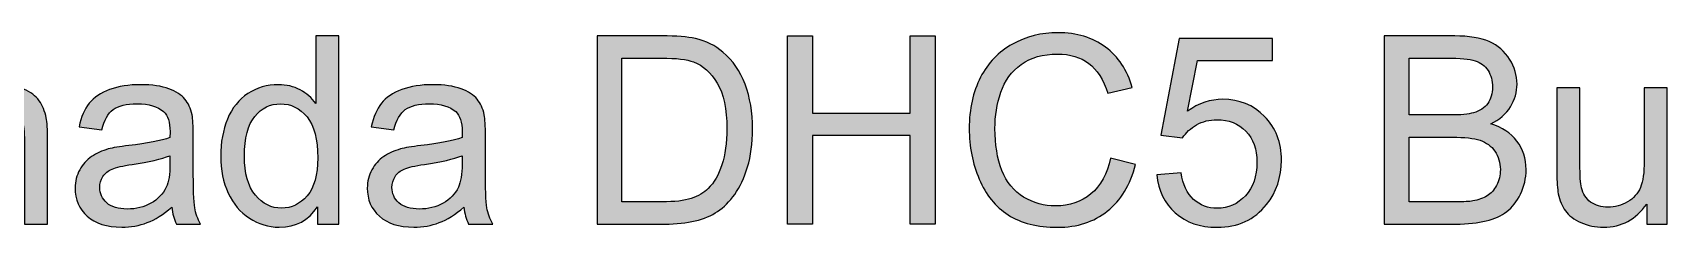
# Model space of a CAD drawing. Extents: x 65 to 355, y 40 to 244.
# Drawn here: x 112.59 to 152.11, y 239.18 to 243.88 of the extents above; entities that cross this region are included whole.
import ezdxf

# ---------------------------------------------------------------- set-up
doc = ezdxf.new("R2010")
doc.units = 0
doc.header["$MEASUREMENT"] = 0
doc.layers.add('TITLE', color=7, linetype='CONTINUOUS')

# ---------------------------------------------------------------- blocks, each defined once
blk = doc.blocks.new('BLOCK_29')
at = {"layer": 'TITLE'}
h = blk.add_hatch(color=7, dxfattribs=at)
h.dxf.hatch_style = 2
edge = h.paths.add_edge_path()
edge.add_spline(control_points=[(138.651, 240.852), (138.651, 240.852), (139.253, 240.701), (139.253, 240.701), (139.127, 240.207), (138.9, 239.83), (138.572, 239.57), (138.245, 239.311), (137.844, 239.181), (137.371, 239.181), (136.881, 239.181), (136.482, 239.281), (136.175, 239.48), (135.869, 239.68), (135.635, 239.969), (135.475, 240.347), (135.315, 240.725), (135.234, 241.132), (135.234, 241.566), (135.234, 242.039), (135.325, 242.452), (135.506, 242.804), (135.687, 243.157), (135.944, 243.424), (136.278, 243.607), (136.612, 243.79), (136.979, 243.882), (137.38, 243.882), (137.835, 243.882), (138.217, 243.766), (138.527, 243.534), (138.837, 243.303), (139.053, 242.977), (139.175, 242.558), (139.175, 242.558), (138.583, 242.418), (138.583, 242.418), (138.478, 242.749), (138.325, 242.99), (138.124, 243.141), (137.924, 243.292), (137.672, 243.367), (137.368, 243.367), (137.018, 243.367), (136.726, 243.283), (136.492, 243.116), (136.257, 242.948), (136.092, 242.724), (135.997, 242.442), (135.902, 242.159), (135.855, 241.868), (135.855, 241.569), (135.855, 241.182), (135.911, 240.845), (136.024, 240.556), (136.136, 240.268), (136.311, 240.053), (136.549, 239.91), (136.787, 239.767), (137.044, 239.696), (137.321, 239.696), (137.658, 239.696), (137.943, 239.793), (138.177, 239.987), (138.411, 240.182), (138.569, 240.47), (138.651, 240.852)], knot_values=[0, 0, 0, 0, 1, 1, 1, 2, 2, 2, 3, 3, 3, 4, 4, 4, 5, 5, 5, 6, 6, 6, 7, 7, 7, 8, 8, 8, 9, 9, 9, 10, 10, 10, 11, 11, 11, 12, 12, 12, 13, 13, 13, 14, 14, 14, 15, 15, 15, 16, 16, 16, 17, 17, 17, 18, 18, 18, 19, 19, 19, 20, 20, 20, 21, 21, 21, 22, 22, 22, 22], degree=3, periodic=1)
h = blk.add_hatch(color=7, dxfattribs=at)
h.dxf.hatch_style = 2
edge = h.paths.add_edge_path()
edge.add_spline(control_points=[(119.474, 239.259), (119.474, 239.259), (119.474, 239.674), (119.474, 239.674), (119.265, 239.348), (118.958, 239.184), (118.553, 239.184), (118.291, 239.184), (118.049, 239.257), (117.829, 239.401), (117.609, 239.546), (117.439, 239.748), (117.318, 240.008), (117.197, 240.267), (117.136, 240.565), (117.136, 240.902), (117.136, 241.231), (117.191, 241.529), (117.301, 241.797), (117.41, 242.064), (117.575, 242.269), (117.794, 242.412), (118.013, 242.555), (118.258, 242.626), (118.529, 242.626), (118.727, 242.626), (118.904, 242.584), (119.059, 242.5), (119.214, 242.417), (119.34, 242.308), (119.437, 242.173), (119.437, 242.173), (119.437, 243.804), (119.437, 243.804), (119.437, 243.804), (119.992, 243.804), (119.992, 243.804), (119.992, 243.804), (119.992, 239.259), (119.992, 239.259), (119.992, 239.259), (119.474, 239.259), (119.474, 239.259)], knot_values=[0, 0, 0, 0, 1, 1, 1, 2, 2, 2, 3, 3, 3, 4, 4, 4, 5, 5, 5, 6, 6, 6, 7, 7, 7, 8, 8, 8, 9, 9, 9, 10, 10, 10, 11, 11, 11, 12, 12, 12, 13, 13, 13, 14, 14, 14, 14], degree=3, periodic=1)
edge = h.paths.add_edge_path()
edge.add_spline(control_points=[(117.71, 240.902), (117.71, 240.48), (117.799, 240.165), (117.977, 239.956), (118.154, 239.748), (118.364, 239.643), (118.606, 239.643), (118.85, 239.643), (119.057, 239.743), (119.228, 239.942), (119.398, 240.142), (119.483, 240.446), (119.483, 240.856), (119.483, 241.306), (119.397, 241.637), (119.223, 241.848), (119.049, 242.059), (118.835, 242.164), (118.581, 242.164), (118.333, 242.164), (118.126, 242.063), (117.96, 241.86), (117.793, 241.658), (117.71, 241.338), (117.71, 240.902)], knot_values=[0, 0, 0, 0, 1, 1, 1, 2, 2, 2, 3, 3, 3, 4, 4, 4, 5, 5, 5, 6, 6, 6, 7, 7, 7, 8, 8, 8, 8], degree=3, periodic=1)
h = blk.add_hatch(color=7, dxfattribs=at)
h.dxf.hatch_style = 2
edge = h.paths.add_edge_path()
edge.add_spline(control_points=[(126.237, 239.259), (126.237, 239.259), (126.237, 243.804), (126.237, 243.804), (126.237, 243.804), (127.802, 243.804), (127.802, 243.804), (128.156, 243.804), (128.426, 243.783), (128.612, 243.739), (128.872, 243.679), (129.094, 243.571), (129.278, 243.414), (129.518, 243.211), (129.697, 242.952), (129.816, 242.637), (129.935, 242.322), (129.994, 241.961), (129.994, 241.556), (129.994, 241.211), (129.954, 240.905), (129.874, 240.639), (129.793, 240.372), (129.69, 240.151), (129.563, 239.977), (129.437, 239.802), (129.299, 239.664), (129.15, 239.564), (129, 239.464), (128.819, 239.388), (128.607, 239.336), (128.395, 239.285), (128.152, 239.259), (127.877, 239.259), (127.877, 239.259), (126.237, 239.259), (126.237, 239.259)], knot_values=[0, 0, 0, 0, 1, 1, 1, 2, 2, 2, 3, 3, 3, 4, 4, 4, 5, 5, 5, 6, 6, 6, 7, 7, 7, 8, 8, 8, 9, 9, 9, 10, 10, 10, 11, 11, 11, 12, 12, 12, 12], degree=3, periodic=1)
edge = h.paths.add_edge_path()
edge.add_spline(control_points=[(126.838, 239.795), (126.838, 239.795), (127.809, 239.795), (127.809, 239.795), (128.108, 239.795), (128.343, 239.823), (128.514, 239.879), (128.684, 239.935), (128.82, 240.013), (128.922, 240.115), (129.064, 240.257), (129.175, 240.449), (129.255, 240.69), (129.335, 240.931), (129.374, 241.222), (129.374, 241.566), (129.374, 242.041), (129.296, 242.406), (129.14, 242.662), (128.984, 242.917), (128.795, 243.088), (128.571, 243.175), (128.41, 243.237), (128.151, 243.268), (127.793, 243.268), (127.793, 243.268), (126.838, 243.268), (126.838, 243.268), (126.838, 243.268), (126.838, 239.795), (126.838, 239.795)], knot_values=[0, 0, 0, 0, 1, 1, 1, 2, 2, 2, 3, 3, 3, 4, 4, 4, 5, 5, 5, 6, 6, 6, 7, 7, 7, 8, 8, 8, 9, 9, 9, 10, 10, 10, 10], degree=3, periodic=1)
h = blk.add_hatch(color=7, dxfattribs=at)
h.dxf.hatch_style = 2
h.paths.add_polyline_path([(130.841, 239.259), (130.841, 243.804), (131.442, 243.804), (131.442, 241.938), (133.805, 241.938), (133.805, 243.804), (134.407, 243.804), (134.407, 239.259), (133.805, 239.259), (133.805, 241.401), (131.442, 241.401), (131.442, 239.259)])
h = blk.add_hatch(color=7, dxfattribs=at)
h.dxf.hatch_style = 2
edge = h.paths.add_edge_path()
edge.add_spline(control_points=[(139.768, 240.449), (139.768, 240.449), (140.354, 240.499), (140.354, 240.499), (140.397, 240.214), (140.498, 239.999), (140.656, 239.856), (140.814, 239.712), (141.005, 239.64), (141.228, 239.64), (141.497, 239.64), (141.724, 239.741), (141.91, 239.944), (142.096, 240.147), (142.189, 240.415), (142.189, 240.75), (142.189, 241.068), (142.1, 241.32), (141.921, 241.504), (141.742, 241.688), (141.508, 241.78), (141.219, 241.78), (141.039, 241.78), (140.877, 241.739), (140.732, 241.657), (140.587, 241.575), (140.473, 241.469), (140.391, 241.339), (140.391, 241.339), (139.867, 241.407), (139.867, 241.407), (139.867, 241.407), (140.307, 243.742), (140.307, 243.742), (140.307, 243.742), (142.567, 243.742), (142.567, 243.742), (142.567, 243.742), (142.567, 243.209), (142.567, 243.209), (142.567, 243.209), (140.754, 243.209), (140.754, 243.209), (140.754, 243.209), (140.509, 241.987), (140.509, 241.987), (140.781, 242.177), (141.068, 242.273), (141.367, 242.273), (141.764, 242.273), (142.099, 242.135), (142.372, 241.86), (142.645, 241.585), (142.781, 241.232), (142.781, 240.8), (142.781, 240.388), (142.661, 240.033), (142.422, 239.733), (142.13, 239.365), (141.732, 239.181), (141.228, 239.181), (140.814, 239.181), (140.477, 239.297), (140.216, 239.529), (139.954, 239.76), (139.805, 240.067), (139.768, 240.449)], knot_values=[0, 0, 0, 0, 1, 1, 1, 2, 2, 2, 3, 3, 3, 4, 4, 4, 5, 5, 5, 6, 6, 6, 7, 7, 7, 8, 8, 8, 9, 9, 9, 10, 10, 10, 11, 11, 11, 12, 12, 12, 13, 13, 13, 14, 14, 14, 15, 15, 15, 16, 16, 16, 17, 17, 17, 18, 18, 18, 19, 19, 19, 20, 20, 20, 21, 21, 21, 22, 22, 22, 22], degree=3, periodic=1)
h = blk.add_hatch(color=7, dxfattribs=at)
h.dxf.hatch_style = 2
edge = h.paths.add_edge_path()
edge.add_spline(control_points=[(145.265, 239.259), (145.265, 239.259), (145.265, 243.804), (145.265, 243.804), (145.265, 243.804), (146.97, 243.804), (146.97, 243.804), (147.317, 243.804), (147.596, 243.758), (147.806, 243.666), (148.016, 243.574), (148.18, 243.433), (148.299, 243.241), (148.418, 243.05), (148.477, 242.85), (148.477, 242.642), (148.477, 242.447), (148.424, 242.264), (148.319, 242.093), (148.214, 241.921), (148.054, 241.783), (147.841, 241.677), (148.116, 241.597), (148.328, 241.459), (148.476, 241.265), (148.623, 241.071), (148.697, 240.841), (148.697, 240.577), (148.697, 240.364), (148.652, 240.166), (148.562, 239.983), (148.472, 239.8), (148.361, 239.659), (148.229, 239.56), (148.097, 239.46), (147.931, 239.385), (147.731, 239.335), (147.532, 239.284), (147.287, 239.259), (146.998, 239.259), (146.998, 239.259), (145.265, 239.259), (145.265, 239.259)], knot_values=[0, 0, 0, 0, 1, 1, 1, 2, 2, 2, 3, 3, 3, 4, 4, 4, 5, 5, 5, 6, 6, 6, 7, 7, 7, 8, 8, 8, 9, 9, 9, 10, 10, 10, 11, 11, 11, 12, 12, 12, 13, 13, 13, 14, 14, 14, 14], degree=3, periodic=1)
edge = h.paths.add_edge_path()
edge.add_spline(control_points=[(145.866, 241.894), (145.866, 241.894), (146.849, 241.894), (146.849, 241.894), (147.116, 241.894), (147.307, 241.912), (147.423, 241.947), (147.576, 241.992), (147.691, 242.068), (147.769, 242.173), (147.846, 242.279), (147.885, 242.411), (147.885, 242.57), (147.885, 242.721), (147.849, 242.854), (147.776, 242.969), (147.704, 243.083), (147.601, 243.162), (147.466, 243.204), (147.332, 243.247), (147.101, 243.268), (146.775, 243.268), (146.775, 243.268), (145.866, 243.268), (145.866, 243.268), (145.866, 243.268), (145.866, 241.894), (145.866, 241.894)], knot_values=[0, 0, 0, 0, 1, 1, 1, 2, 2, 2, 3, 3, 3, 4, 4, 4, 5, 5, 5, 6, 6, 6, 7, 7, 7, 8, 8, 8, 9, 9, 9, 9], degree=3, periodic=1)
edge = h.paths.add_edge_path()
edge.add_spline(control_points=[(145.866, 239.795), (145.866, 239.795), (146.998, 239.795), (146.998, 239.795), (147.192, 239.795), (147.329, 239.802), (147.407, 239.817), (147.546, 239.842), (147.662, 239.883), (147.755, 239.941), (147.848, 239.999), (147.924, 240.083), (147.984, 240.194), (148.044, 240.304), (148.074, 240.432), (148.074, 240.577), (148.074, 240.746), (148.031, 240.893), (147.944, 241.018), (147.857, 241.143), (147.737, 241.231), (147.583, 241.282), (147.429, 241.333), (147.207, 241.358), (146.917, 241.358), (146.917, 241.358), (145.866, 241.358), (145.866, 241.358), (145.866, 241.358), (145.866, 239.795), (145.866, 239.795)], knot_values=[0, 0, 0, 0, 1, 1, 1, 2, 2, 2, 3, 3, 3, 4, 4, 4, 5, 5, 5, 6, 6, 6, 7, 7, 7, 8, 8, 8, 9, 9, 9, 10, 10, 10, 10], degree=3, periodic=1)
h = blk.add_hatch(color=7, dxfattribs=at)
h.dxf.hatch_style = 2
edge = h.paths.add_edge_path()
edge.add_spline(control_points=[(110.275, 239.259), (110.275, 239.259), (110.275, 242.552), (110.275, 242.552), (110.275, 242.552), (110.777, 242.552), (110.777, 242.552), (110.777, 242.552), (110.777, 242.083), (110.777, 242.083), (111.019, 242.445), (111.368, 242.626), (111.825, 242.626), (112.023, 242.626), (112.206, 242.59), (112.372, 242.519), (112.539, 242.448), (112.663, 242.354), (112.746, 242.238), (112.829, 242.123), (112.886, 241.985), (112.92, 241.826), (112.94, 241.723), (112.951, 241.542), (112.951, 241.283), (112.951, 241.283), (112.951, 239.259), (112.951, 239.259), (112.951, 239.259), (112.392, 239.259), (112.392, 239.259), (112.392, 239.259), (112.392, 241.262), (112.392, 241.262), (112.392, 241.489), (112.371, 241.659), (112.327, 241.772), (112.284, 241.884), (112.207, 241.974), (112.096, 242.042), (111.986, 242.109), (111.856, 242.142), (111.707, 242.142), (111.47, 242.142), (111.264, 242.067), (111.092, 241.916), (110.919, 241.765), (110.833, 241.479), (110.833, 241.057), (110.833, 241.057), (110.833, 239.259), (110.833, 239.259), (110.833, 239.259), (110.275, 239.259), (110.275, 239.259)], knot_values=[0, 0, 0, 0, 1, 1, 1, 2, 2, 2, 3, 3, 3, 4, 4, 4, 5, 5, 5, 6, 6, 6, 7, 7, 7, 8, 8, 8, 9, 9, 9, 10, 10, 10, 11, 11, 11, 12, 12, 12, 13, 13, 13, 14, 14, 14, 15, 15, 15, 16, 16, 16, 17, 17, 17, 18, 18, 18, 18], degree=3, periodic=1)
h = blk.add_hatch(color=7, dxfattribs=at)
h.dxf.hatch_style = 2
edge = h.paths.add_edge_path()
edge.add_spline(control_points=[(115.955, 239.665), (115.748, 239.489), (115.549, 239.365), (115.358, 239.293), (115.167, 239.221), (114.962, 239.184), (114.743, 239.184), (114.381, 239.184), (114.103, 239.273), (113.909, 239.449), (113.714, 239.626), (113.617, 239.852), (113.617, 240.127), (113.617, 240.288), (113.654, 240.435), (113.727, 240.569), (113.801, 240.702), (113.897, 240.809), (114.016, 240.89), (114.134, 240.97), (114.268, 241.031), (114.417, 241.073), (114.527, 241.102), (114.692, 241.129), (114.913, 241.156), (115.364, 241.21), (115.696, 241.274), (115.909, 241.349), (115.911, 241.425), (115.912, 241.474), (115.912, 241.494), (115.912, 241.722), (115.859, 241.882), (115.753, 241.975), (115.611, 242.101), (115.399, 242.164), (115.118, 242.164), (114.855, 242.164), (114.662, 242.118), (114.537, 242.026), (114.411, 241.934), (114.319, 241.771), (114.259, 241.538), (114.259, 241.538), (113.713, 241.612), (113.713, 241.612), (113.763, 241.846), (113.845, 242.034), (113.958, 242.178), (114.072, 242.322), (114.236, 242.432), (114.451, 242.51), (114.666, 242.587), (114.915, 242.626), (115.198, 242.626), (115.48, 242.626), (115.708, 242.593), (115.884, 242.527), (116.059, 242.461), (116.189, 242.377), (116.271, 242.277), (116.354, 242.177), (116.412, 242.05), (116.445, 241.897), (116.464, 241.802), (116.473, 241.631), (116.473, 241.383), (116.473, 241.383), (116.473, 240.639), (116.473, 240.639), (116.473, 240.12), (116.485, 239.792), (116.508, 239.654), (116.532, 239.517), (116.579, 239.385), (116.65, 239.259), (116.65, 239.259), (116.067, 239.259), (116.067, 239.259), (116.009, 239.375), (115.972, 239.51), (115.955, 239.665)], knot_values=[0, 0, 0, 0, 1, 1, 1, 2, 2, 2, 3, 3, 3, 4, 4, 4, 5, 5, 5, 6, 6, 6, 7, 7, 7, 8, 8, 8, 9, 9, 9, 10, 10, 10, 11, 11, 11, 12, 12, 12, 13, 13, 13, 14, 14, 14, 15, 15, 15, 16, 16, 16, 17, 17, 17, 18, 18, 18, 19, 19, 19, 20, 20, 20, 21, 21, 21, 22, 22, 22, 23, 23, 23, 24, 24, 24, 25, 25, 25, 26, 26, 26, 27, 27, 27, 27], degree=3, periodic=1)
edge = h.paths.add_edge_path()
edge.add_spline(control_points=[(115.909, 240.911), (115.706, 240.829), (115.402, 240.758), (114.997, 240.701), (114.767, 240.667), (114.605, 240.63), (114.51, 240.589), (114.415, 240.548), (114.342, 240.487), (114.29, 240.408), (114.238, 240.328), (114.212, 240.24), (114.212, 240.142), (114.212, 239.994), (114.269, 239.87), (114.381, 239.77), (114.494, 239.671), (114.659, 239.622), (114.876, 239.622), (115.091, 239.622), (115.282, 239.669), (115.45, 239.763), (115.617, 239.857), (115.74, 239.985), (115.819, 240.149), (115.879, 240.275), (115.909, 240.461), (115.909, 240.707), (115.909, 240.707), (115.909, 240.911), (115.909, 240.911)], knot_values=[0, 0, 0, 0, 1, 1, 1, 2, 2, 2, 3, 3, 3, 4, 4, 4, 5, 5, 5, 6, 6, 6, 7, 7, 7, 8, 8, 8, 9, 9, 9, 10, 10, 10, 10], degree=3, periodic=1)
h = blk.add_hatch(color=7, dxfattribs=at)
h.dxf.hatch_style = 2
edge = h.paths.add_edge_path()
edge.add_spline(control_points=[(123.018, 239.665), (122.811, 239.489), (122.612, 239.365), (122.421, 239.293), (122.23, 239.221), (122.025, 239.184), (121.806, 239.184), (121.444, 239.184), (121.166, 239.273), (120.972, 239.449), (120.777, 239.626), (120.68, 239.852), (120.68, 240.127), (120.68, 240.288), (120.717, 240.435), (120.79, 240.569), (120.864, 240.702), (120.96, 240.809), (121.079, 240.89), (121.198, 240.97), (121.331, 241.031), (121.48, 241.073), (121.59, 241.102), (121.755, 241.129), (121.976, 241.156), (122.427, 241.21), (122.759, 241.274), (122.972, 241.349), (122.974, 241.425), (122.975, 241.474), (122.975, 241.494), (122.975, 241.722), (122.922, 241.882), (122.817, 241.975), (122.674, 242.101), (122.462, 242.164), (122.181, 242.164), (121.918, 242.164), (121.725, 242.118), (121.6, 242.026), (121.475, 241.934), (121.382, 241.771), (121.322, 241.538), (121.322, 241.538), (120.776, 241.612), (120.776, 241.612), (120.826, 241.846), (120.908, 242.034), (121.021, 242.178), (121.135, 242.322), (121.299, 242.432), (121.514, 242.51), (121.729, 242.587), (121.978, 242.626), (122.262, 242.626), (122.543, 242.626), (122.771, 242.593), (122.947, 242.527), (123.123, 242.461), (123.252, 242.377), (123.334, 242.277), (123.417, 242.177), (123.475, 242.05), (123.508, 241.897), (123.527, 241.802), (123.536, 241.631), (123.536, 241.383), (123.536, 241.383), (123.536, 240.639), (123.536, 240.639), (123.536, 240.12), (123.548, 239.792), (123.572, 239.654), (123.595, 239.517), (123.642, 239.385), (123.713, 239.259), (123.713, 239.259), (123.13, 239.259), (123.13, 239.259), (123.072, 239.375), (123.035, 239.51), (123.018, 239.665)], knot_values=[0, 0, 0, 0, 1, 1, 1, 2, 2, 2, 3, 3, 3, 4, 4, 4, 5, 5, 5, 6, 6, 6, 7, 7, 7, 8, 8, 8, 9, 9, 9, 10, 10, 10, 11, 11, 11, 12, 12, 12, 13, 13, 13, 14, 14, 14, 15, 15, 15, 16, 16, 16, 17, 17, 17, 18, 18, 18, 19, 19, 19, 20, 20, 20, 21, 21, 21, 22, 22, 22, 23, 23, 23, 24, 24, 24, 25, 25, 25, 26, 26, 26, 27, 27, 27, 27], degree=3, periodic=1)
edge = h.paths.add_edge_path()
edge.add_spline(control_points=[(122.972, 240.911), (122.769, 240.829), (122.465, 240.758), (122.06, 240.701), (121.831, 240.667), (121.668, 240.63), (121.573, 240.589), (121.478, 240.548), (121.405, 240.487), (121.353, 240.408), (121.301, 240.328), (121.276, 240.24), (121.276, 240.142), (121.276, 239.994), (121.332, 239.87), (121.445, 239.77), (121.557, 239.671), (121.722, 239.622), (121.939, 239.622), (122.154, 239.622), (122.345, 239.669), (122.513, 239.763), (122.68, 239.857), (122.803, 239.985), (122.882, 240.149), (122.942, 240.275), (122.972, 240.461), (122.972, 240.707), (122.972, 240.707), (122.972, 240.911), (122.972, 240.911)], knot_values=[0, 0, 0, 0, 1, 1, 1, 2, 2, 2, 3, 3, 3, 4, 4, 4, 5, 5, 5, 6, 6, 6, 7, 7, 7, 8, 8, 8, 9, 9, 9, 10, 10, 10, 10], degree=3, periodic=1)
h = blk.add_hatch(color=7, dxfattribs=at)
h.dxf.hatch_style = 2
edge = h.paths.add_edge_path()
edge.add_spline(control_points=[(151.612, 239.259), (151.612, 239.259), (151.612, 239.742), (151.612, 239.742), (151.355, 239.37), (151.007, 239.184), (150.567, 239.184), (150.373, 239.184), (150.191, 239.222), (150.023, 239.296), (149.854, 239.37), (149.729, 239.464), (149.648, 239.577), (149.566, 239.689), (149.509, 239.827), (149.475, 239.991), (149.453, 240.1), (149.441, 240.274), (149.441, 240.511), (149.441, 240.511), (149.441, 242.552), (149.441, 242.552), (149.441, 242.552), (149.999, 242.552), (149.999, 242.552), (149.999, 242.552), (149.999, 240.725), (149.999, 240.725), (149.999, 240.434), (150.011, 240.238), (150.034, 240.136), (150.069, 239.989), (150.143, 239.874), (150.257, 239.791), (150.37, 239.707), (150.511, 239.665), (150.678, 239.665), (150.846, 239.665), (151.003, 239.708), (151.15, 239.794), (151.297, 239.879), (151.4, 239.996), (151.461, 240.144), (151.522, 240.292), (151.553, 240.506), (151.553, 240.787), (151.553, 240.787), (151.553, 242.552), (151.553, 242.552), (151.553, 242.552), (152.111, 242.552), (152.111, 242.552), (152.111, 242.552), (152.111, 239.259), (152.111, 239.259), (152.111, 239.259), (151.612, 239.259), (151.612, 239.259)], knot_values=[0, 0, 0, 0, 1, 1, 1, 2, 2, 2, 3, 3, 3, 4, 4, 4, 5, 5, 5, 6, 6, 6, 7, 7, 7, 8, 8, 8, 9, 9, 9, 10, 10, 10, 11, 11, 11, 12, 12, 12, 13, 13, 13, 14, 14, 14, 15, 15, 15, 16, 16, 16, 17, 17, 17, 18, 18, 18, 19, 19, 19, 19], degree=3, periodic=1)
blk.add_lwpolyline([(130.841, 239.259), (130.841, 243.804), (131.442, 243.804), (131.442, 241.938), (133.805, 241.938), (133.805, 243.804), (134.407, 243.804), (134.407, 239.259), (133.805, 239.259), (133.805, 241.401), (131.442, 241.401), (131.442, 239.259), (130.841, 239.259)], dxfattribs=at)
for points, knots in [([(138.651, 240.852), (138.651, 240.852), (139.253, 240.701), (139.253, 240.701), (139.127, 240.207), (138.9, 239.83), (138.572, 239.57), (138.245, 239.311), (137.844, 239.181), (137.371, 239.181), (136.881, 239.181), (136.482, 239.281), (136.175, 239.48), (135.869, 239.68), (135.635, 239.969), (135.475, 240.347), (135.315, 240.725), (135.234, 241.132), (135.234, 241.566), (135.234, 242.039), (135.325, 242.452), (135.506, 242.804), (135.687, 243.157), (135.944, 243.424), (136.278, 243.607), (136.612, 243.79), (136.979, 243.882), (137.38, 243.882), (137.835, 243.882), (138.217, 243.766), (138.527, 243.534), (138.837, 243.303), (139.053, 242.977), (139.175, 242.558), (139.175, 242.558), (138.583, 242.418), (138.583, 242.418), (138.478, 242.749), (138.325, 242.99), (138.124, 243.141), (137.924, 243.292), (137.672, 243.367), (137.368, 243.367), (137.018, 243.367), (136.726, 243.283), (136.492, 243.116), (136.257, 242.948), (136.092, 242.724), (135.997, 242.442), (135.902, 242.159), (135.855, 241.868), (135.855, 241.569), (135.855, 241.182), (135.911, 240.845), (136.024, 240.556), (136.136, 240.268), (136.311, 240.053), (136.549, 239.91), (136.787, 239.767), (137.044, 239.696), (137.321, 239.696), (137.658, 239.696), (137.943, 239.793), (138.177, 239.987), (138.411, 240.182), (138.569, 240.47), (138.651, 240.852)], [0, 0, 0, 0, 1, 1, 1, 2, 2, 2, 3, 3, 3, 4, 4, 4, 5, 5, 5, 6, 6, 6, 7, 7, 7, 8, 8, 8, 9, 9, 9, 10, 10, 10, 11, 11, 11, 12, 12, 12, 13, 13, 13, 14, 14, 14, 15, 15, 15, 16, 16, 16, 17, 17, 17, 18, 18, 18, 19, 19, 19, 20, 20, 20, 21, 21, 21, 22, 22, 22, 22]), ([(119.474, 239.259), (119.474, 239.259), (119.474, 239.674), (119.474, 239.674), (119.265, 239.348), (118.958, 239.184), (118.553, 239.184), (118.291, 239.184), (118.049, 239.257), (117.829, 239.401), (117.609, 239.546), (117.439, 239.748), (117.318, 240.008), (117.197, 240.267), (117.136, 240.565), (117.136, 240.902), (117.136, 241.231), (117.191, 241.529), (117.301, 241.797), (117.41, 242.064), (117.575, 242.269), (117.794, 242.412), (118.013, 242.555), (118.258, 242.626), (118.529, 242.626), (118.727, 242.626), (118.904, 242.584), (119.059, 242.5), (119.214, 242.417), (119.34, 242.308), (119.437, 242.173), (119.437, 242.173), (119.437, 243.804), (119.437, 243.804), (119.437, 243.804), (119.992, 243.804), (119.992, 243.804), (119.992, 243.804), (119.992, 239.259), (119.992, 239.259), (119.992, 239.259), (119.474, 239.259), (119.474, 239.259)], [0, 0, 0, 0, 1, 1, 1, 2, 2, 2, 3, 3, 3, 4, 4, 4, 5, 5, 5, 6, 6, 6, 7, 7, 7, 8, 8, 8, 9, 9, 9, 10, 10, 10, 11, 11, 11, 12, 12, 12, 13, 13, 13, 14, 14, 14, 14]), ([(126.237, 239.259), (126.237, 239.259), (126.237, 243.804), (126.237, 243.804), (126.237, 243.804), (127.802, 243.804), (127.802, 243.804), (128.156, 243.804), (128.426, 243.783), (128.612, 243.739), (128.872, 243.679), (129.094, 243.571), (129.278, 243.414), (129.518, 243.211), (129.697, 242.952), (129.816, 242.637), (129.935, 242.322), (129.994, 241.961), (129.994, 241.556), (129.994, 241.211), (129.954, 240.905), (129.874, 240.639), (129.793, 240.372), (129.69, 240.151), (129.563, 239.977), (129.437, 239.802), (129.299, 239.664), (129.15, 239.564), (129, 239.464), (128.819, 239.388), (128.607, 239.336), (128.395, 239.285), (128.152, 239.259), (127.877, 239.259), (127.877, 239.259), (126.237, 239.259), (126.237, 239.259)], [0, 0, 0, 0, 1, 1, 1, 2, 2, 2, 3, 3, 3, 4, 4, 4, 5, 5, 5, 6, 6, 6, 7, 7, 7, 8, 8, 8, 9, 9, 9, 10, 10, 10, 11, 11, 11, 12, 12, 12, 12]), ([(139.768, 240.449), (139.768, 240.449), (140.354, 240.499), (140.354, 240.499), (140.397, 240.214), (140.498, 239.999), (140.656, 239.856), (140.814, 239.712), (141.005, 239.64), (141.228, 239.64), (141.497, 239.64), (141.724, 239.741), (141.91, 239.944), (142.096, 240.147), (142.189, 240.415), (142.189, 240.75), (142.189, 241.068), (142.1, 241.32), (141.921, 241.504), (141.742, 241.688), (141.508, 241.78), (141.219, 241.78), (141.039, 241.78), (140.877, 241.739), (140.732, 241.657), (140.587, 241.575), (140.473, 241.469), (140.391, 241.339), (140.391, 241.339), (139.867, 241.407), (139.867, 241.407), (139.867, 241.407), (140.307, 243.742), (140.307, 243.742), (140.307, 243.742), (142.567, 243.742), (142.567, 243.742), (142.567, 243.742), (142.567, 243.209), (142.567, 243.209), (142.567, 243.209), (140.754, 243.209), (140.754, 243.209), (140.754, 243.209), (140.509, 241.987), (140.509, 241.987), (140.781, 242.177), (141.068, 242.273), (141.367, 242.273), (141.764, 242.273), (142.099, 242.135), (142.372, 241.86), (142.645, 241.585), (142.781, 241.232), (142.781, 240.8), (142.781, 240.388), (142.661, 240.033), (142.422, 239.733), (142.13, 239.365), (141.732, 239.181), (141.228, 239.181), (140.814, 239.181), (140.477, 239.297), (140.216, 239.529), (139.954, 239.76), (139.805, 240.067), (139.768, 240.449)], [0, 0, 0, 0, 1, 1, 1, 2, 2, 2, 3, 3, 3, 4, 4, 4, 5, 5, 5, 6, 6, 6, 7, 7, 7, 8, 8, 8, 9, 9, 9, 10, 10, 10, 11, 11, 11, 12, 12, 12, 13, 13, 13, 14, 14, 14, 15, 15, 15, 16, 16, 16, 17, 17, 17, 18, 18, 18, 19, 19, 19, 20, 20, 20, 21, 21, 21, 22, 22, 22, 22]), ([(145.265, 239.259), (145.265, 239.259), (145.265, 243.804), (145.265, 243.804), (145.265, 243.804), (146.97, 243.804), (146.97, 243.804), (147.317, 243.804), (147.596, 243.758), (147.806, 243.666), (148.016, 243.574), (148.18, 243.433), (148.299, 243.241), (148.418, 243.05), (148.477, 242.85), (148.477, 242.642), (148.477, 242.447), (148.424, 242.264), (148.319, 242.093), (148.214, 241.921), (148.054, 241.783), (147.841, 241.677), (148.116, 241.597), (148.328, 241.459), (148.476, 241.265), (148.623, 241.071), (148.697, 240.841), (148.697, 240.577), (148.697, 240.364), (148.652, 240.166), (148.562, 239.983), (148.472, 239.8), (148.361, 239.659), (148.229, 239.56), (148.097, 239.46), (147.931, 239.385), (147.731, 239.335), (147.532, 239.284), (147.287, 239.259), (146.998, 239.259), (146.998, 239.259), (145.265, 239.259), (145.265, 239.259)], [0, 0, 0, 0, 1, 1, 1, 2, 2, 2, 3, 3, 3, 4, 4, 4, 5, 5, 5, 6, 6, 6, 7, 7, 7, 8, 8, 8, 9, 9, 9, 10, 10, 10, 11, 11, 11, 12, 12, 12, 13, 13, 13, 14, 14, 14, 14]), ([(126.838, 239.795), (126.838, 239.795), (127.809, 239.795), (127.809, 239.795), (128.108, 239.795), (128.343, 239.823), (128.514, 239.879), (128.684, 239.935), (128.82, 240.013), (128.922, 240.115), (129.064, 240.257), (129.175, 240.449), (129.255, 240.69), (129.335, 240.931), (129.374, 241.222), (129.374, 241.566), (129.374, 242.041), (129.296, 242.406), (129.14, 242.662), (128.984, 242.917), (128.795, 243.088), (128.571, 243.175), (128.41, 243.237), (128.151, 243.268), (127.793, 243.268), (127.793, 243.268), (126.838, 243.268), (126.838, 243.268), (126.838, 243.268), (126.838, 239.795), (126.838, 239.795)], [0, 0, 0, 0, 1, 1, 1, 2, 2, 2, 3, 3, 3, 4, 4, 4, 5, 5, 5, 6, 6, 6, 7, 7, 7, 8, 8, 8, 9, 9, 9, 10, 10, 10, 10]), ([(145.866, 241.894), (145.866, 241.894), (146.849, 241.894), (146.849, 241.894), (147.116, 241.894), (147.307, 241.912), (147.423, 241.947), (147.576, 241.992), (147.691, 242.068), (147.769, 242.173), (147.846, 242.279), (147.885, 242.411), (147.885, 242.57), (147.885, 242.721), (147.849, 242.854), (147.776, 242.969), (147.704, 243.083), (147.601, 243.162), (147.466, 243.204), (147.332, 243.247), (147.101, 243.268), (146.775, 243.268), (146.775, 243.268), (145.866, 243.268), (145.866, 243.268), (145.866, 243.268), (145.866, 241.894), (145.866, 241.894)], [0, 0, 0, 0, 1, 1, 1, 2, 2, 2, 3, 3, 3, 4, 4, 4, 5, 5, 5, 6, 6, 6, 7, 7, 7, 8, 8, 8, 9, 9, 9, 9]), ([(110.275, 239.259), (110.275, 239.259), (110.275, 242.552), (110.275, 242.552), (110.275, 242.552), (110.777, 242.552), (110.777, 242.552), (110.777, 242.552), (110.777, 242.083), (110.777, 242.083), (111.019, 242.445), (111.368, 242.626), (111.825, 242.626), (112.023, 242.626), (112.206, 242.59), (112.372, 242.519), (112.539, 242.448), (112.663, 242.354), (112.746, 242.238), (112.829, 242.123), (112.886, 241.985), (112.92, 241.826), (112.94, 241.723), (112.951, 241.542), (112.951, 241.283), (112.951, 241.283), (112.951, 239.259), (112.951, 239.259), (112.951, 239.259), (112.392, 239.259), (112.392, 239.259), (112.392, 239.259), (112.392, 241.262), (112.392, 241.262), (112.392, 241.489), (112.371, 241.659), (112.327, 241.772), (112.284, 241.884), (112.207, 241.974), (112.096, 242.042), (111.986, 242.109), (111.856, 242.142), (111.707, 242.142), (111.47, 242.142), (111.264, 242.067), (111.092, 241.916), (110.919, 241.765), (110.833, 241.479), (110.833, 241.057), (110.833, 241.057), (110.833, 239.259), (110.833, 239.259), (110.833, 239.259), (110.275, 239.259), (110.275, 239.259)], [0, 0, 0, 0, 1, 1, 1, 2, 2, 2, 3, 3, 3, 4, 4, 4, 5, 5, 5, 6, 6, 6, 7, 7, 7, 8, 8, 8, 9, 9, 9, 10, 10, 10, 11, 11, 11, 12, 12, 12, 13, 13, 13, 14, 14, 14, 15, 15, 15, 16, 16, 16, 17, 17, 17, 18, 18, 18, 18]), ([(115.955, 239.665), (115.748, 239.489), (115.549, 239.365), (115.358, 239.293), (115.167, 239.221), (114.962, 239.184), (114.743, 239.184), (114.381, 239.184), (114.103, 239.273), (113.909, 239.449), (113.714, 239.626), (113.617, 239.852), (113.617, 240.127), (113.617, 240.288), (113.654, 240.435), (113.727, 240.569), (113.801, 240.702), (113.897, 240.809), (114.016, 240.89), (114.134, 240.97), (114.268, 241.031), (114.417, 241.073), (114.527, 241.102), (114.692, 241.129), (114.913, 241.156), (115.364, 241.21), (115.696, 241.274), (115.909, 241.349), (115.911, 241.425), (115.912, 241.474), (115.912, 241.494), (115.912, 241.722), (115.859, 241.882), (115.753, 241.975), (115.611, 242.101), (115.399, 242.164), (115.118, 242.164), (114.855, 242.164), (114.662, 242.118), (114.537, 242.026), (114.411, 241.934), (114.319, 241.771), (114.259, 241.538), (114.259, 241.538), (113.713, 241.612), (113.713, 241.612), (113.763, 241.846), (113.845, 242.034), (113.958, 242.178), (114.072, 242.322), (114.236, 242.432), (114.451, 242.51), (114.666, 242.587), (114.915, 242.626), (115.198, 242.626), (115.48, 242.626), (115.708, 242.593), (115.884, 242.527), (116.059, 242.461), (116.189, 242.377), (116.271, 242.277), (116.354, 242.177), (116.412, 242.05), (116.445, 241.897), (116.464, 241.802), (116.473, 241.631), (116.473, 241.383), (116.473, 241.383), (116.473, 240.639), (116.473, 240.639), (116.473, 240.12), (116.485, 239.792), (116.508, 239.654), (116.532, 239.517), (116.579, 239.385), (116.65, 239.259), (116.65, 239.259), (116.067, 239.259), (116.067, 239.259), (116.009, 239.375), (115.972, 239.51), (115.955, 239.665)], [0, 0, 0, 0, 1, 1, 1, 2, 2, 2, 3, 3, 3, 4, 4, 4, 5, 5, 5, 6, 6, 6, 7, 7, 7, 8, 8, 8, 9, 9, 9, 10, 10, 10, 11, 11, 11, 12, 12, 12, 13, 13, 13, 14, 14, 14, 15, 15, 15, 16, 16, 16, 17, 17, 17, 18, 18, 18, 19, 19, 19, 20, 20, 20, 21, 21, 21, 22, 22, 22, 23, 23, 23, 24, 24, 24, 25, 25, 25, 26, 26, 26, 27, 27, 27, 27]), ([(123.018, 239.665), (122.811, 239.489), (122.612, 239.365), (122.421, 239.293), (122.23, 239.221), (122.025, 239.184), (121.806, 239.184), (121.444, 239.184), (121.166, 239.273), (120.972, 239.449), (120.777, 239.626), (120.68, 239.852), (120.68, 240.127), (120.68, 240.288), (120.717, 240.435), (120.79, 240.569), (120.864, 240.702), (120.96, 240.809), (121.079, 240.89), (121.198, 240.97), (121.331, 241.031), (121.48, 241.073), (121.59, 241.102), (121.755, 241.129), (121.976, 241.156), (122.427, 241.21), (122.759, 241.274), (122.972, 241.349), (122.974, 241.425), (122.975, 241.474), (122.975, 241.494), (122.975, 241.722), (122.922, 241.882), (122.817, 241.975), (122.674, 242.101), (122.462, 242.164), (122.181, 242.164), (121.918, 242.164), (121.725, 242.118), (121.6, 242.026), (121.475, 241.934), (121.382, 241.771), (121.322, 241.538), (121.322, 241.538), (120.776, 241.612), (120.776, 241.612), (120.826, 241.846), (120.908, 242.034), (121.021, 242.178), (121.135, 242.322), (121.299, 242.432), (121.514, 242.51), (121.729, 242.587), (121.978, 242.626), (122.262, 242.626), (122.543, 242.626), (122.771, 242.593), (122.947, 242.527), (123.123, 242.461), (123.252, 242.377), (123.334, 242.277), (123.417, 242.177), (123.475, 242.05), (123.508, 241.897), (123.527, 241.802), (123.536, 241.631), (123.536, 241.383), (123.536, 241.383), (123.536, 240.639), (123.536, 240.639), (123.536, 240.12), (123.548, 239.792), (123.572, 239.654), (123.595, 239.517), (123.642, 239.385), (123.713, 239.259), (123.713, 239.259), (123.13, 239.259), (123.13, 239.259), (123.072, 239.375), (123.035, 239.51), (123.018, 239.665)], [0, 0, 0, 0, 1, 1, 1, 2, 2, 2, 3, 3, 3, 4, 4, 4, 5, 5, 5, 6, 6, 6, 7, 7, 7, 8, 8, 8, 9, 9, 9, 10, 10, 10, 11, 11, 11, 12, 12, 12, 13, 13, 13, 14, 14, 14, 15, 15, 15, 16, 16, 16, 17, 17, 17, 18, 18, 18, 19, 19, 19, 20, 20, 20, 21, 21, 21, 22, 22, 22, 23, 23, 23, 24, 24, 24, 25, 25, 25, 26, 26, 26, 27, 27, 27, 27]), ([(151.612, 239.259), (151.612, 239.259), (151.612, 239.742), (151.612, 239.742), (151.355, 239.37), (151.007, 239.184), (150.567, 239.184), (150.373, 239.184), (150.191, 239.222), (150.023, 239.296), (149.854, 239.37), (149.729, 239.464), (149.648, 239.577), (149.566, 239.689), (149.509, 239.827), (149.475, 239.991), (149.453, 240.1), (149.441, 240.274), (149.441, 240.511), (149.441, 240.511), (149.441, 242.552), (149.441, 242.552), (149.441, 242.552), (149.999, 242.552), (149.999, 242.552), (149.999, 242.552), (149.999, 240.725), (149.999, 240.725), (149.999, 240.434), (150.011, 240.238), (150.034, 240.136), (150.069, 239.989), (150.143, 239.874), (150.257, 239.791), (150.37, 239.707), (150.511, 239.665), (150.678, 239.665), (150.846, 239.665), (151.003, 239.708), (151.15, 239.794), (151.297, 239.879), (151.4, 239.996), (151.461, 240.144), (151.522, 240.292), (151.553, 240.506), (151.553, 240.787), (151.553, 240.787), (151.553, 242.552), (151.553, 242.552), (151.553, 242.552), (152.111, 242.552), (152.111, 242.552), (152.111, 242.552), (152.111, 239.259), (152.111, 239.259), (152.111, 239.259), (151.612, 239.259), (151.612, 239.259)], [0, 0, 0, 0, 1, 1, 1, 2, 2, 2, 3, 3, 3, 4, 4, 4, 5, 5, 5, 6, 6, 6, 7, 7, 7, 8, 8, 8, 9, 9, 9, 10, 10, 10, 11, 11, 11, 12, 12, 12, 13, 13, 13, 14, 14, 14, 15, 15, 15, 16, 16, 16, 17, 17, 17, 18, 18, 18, 19, 19, 19, 19]), ([(117.71, 240.902), (117.71, 240.48), (117.799, 240.165), (117.977, 239.956), (118.154, 239.748), (118.364, 239.643), (118.606, 239.643), (118.85, 239.643), (119.057, 239.743), (119.228, 239.942), (119.398, 240.142), (119.483, 240.446), (119.483, 240.856), (119.483, 241.306), (119.397, 241.637), (119.223, 241.848), (119.049, 242.059), (118.835, 242.164), (118.581, 242.164), (118.333, 242.164), (118.126, 242.063), (117.96, 241.86), (117.793, 241.658), (117.71, 241.338), (117.71, 240.902)], [0, 0, 0, 0, 1, 1, 1, 2, 2, 2, 3, 3, 3, 4, 4, 4, 5, 5, 5, 6, 6, 6, 7, 7, 7, 8, 8, 8, 8]), ([(145.866, 239.795), (145.866, 239.795), (146.998, 239.795), (146.998, 239.795), (147.192, 239.795), (147.329, 239.802), (147.407, 239.817), (147.546, 239.842), (147.662, 239.883), (147.755, 239.941), (147.848, 239.999), (147.924, 240.083), (147.984, 240.194), (148.044, 240.304), (148.074, 240.432), (148.074, 240.577), (148.074, 240.746), (148.031, 240.893), (147.944, 241.018), (147.857, 241.143), (147.737, 241.231), (147.583, 241.282), (147.429, 241.333), (147.207, 241.358), (146.917, 241.358), (146.917, 241.358), (145.866, 241.358), (145.866, 241.358), (145.866, 241.358), (145.866, 239.795), (145.866, 239.795)], [0, 0, 0, 0, 1, 1, 1, 2, 2, 2, 3, 3, 3, 4, 4, 4, 5, 5, 5, 6, 6, 6, 7, 7, 7, 8, 8, 8, 9, 9, 9, 10, 10, 10, 10]), ([(115.909, 240.911), (115.706, 240.829), (115.402, 240.758), (114.997, 240.701), (114.767, 240.667), (114.605, 240.63), (114.51, 240.589), (114.415, 240.548), (114.342, 240.487), (114.29, 240.408), (114.238, 240.328), (114.212, 240.24), (114.212, 240.142), (114.212, 239.994), (114.269, 239.87), (114.381, 239.77), (114.494, 239.671), (114.659, 239.622), (114.876, 239.622), (115.091, 239.622), (115.282, 239.669), (115.45, 239.763), (115.617, 239.857), (115.74, 239.985), (115.819, 240.149), (115.879, 240.275), (115.909, 240.461), (115.909, 240.707), (115.909, 240.707), (115.909, 240.911), (115.909, 240.911)], [0, 0, 0, 0, 1, 1, 1, 2, 2, 2, 3, 3, 3, 4, 4, 4, 5, 5, 5, 6, 6, 6, 7, 7, 7, 8, 8, 8, 9, 9, 9, 10, 10, 10, 10]), ([(122.972, 240.911), (122.769, 240.829), (122.465, 240.758), (122.06, 240.701), (121.831, 240.667), (121.668, 240.63), (121.573, 240.589), (121.478, 240.548), (121.405, 240.487), (121.353, 240.408), (121.301, 240.328), (121.276, 240.24), (121.276, 240.142), (121.276, 239.994), (121.332, 239.87), (121.445, 239.77), (121.557, 239.671), (121.722, 239.622), (121.939, 239.622), (122.154, 239.622), (122.345, 239.669), (122.513, 239.763), (122.68, 239.857), (122.803, 239.985), (122.882, 240.149), (122.942, 240.275), (122.972, 240.461), (122.972, 240.707), (122.972, 240.707), (122.972, 240.911), (122.972, 240.911)], [0, 0, 0, 0, 1, 1, 1, 2, 2, 2, 3, 3, 3, 4, 4, 4, 5, 5, 5, 6, 6, 6, 7, 7, 7, 8, 8, 8, 9, 9, 9, 10, 10, 10, 10])]:
    blk.add_open_spline(points, degree=3, knots=knots, dxfattribs=at)

msp = doc.modelspace()

# ---------------------------------------------------------------- block references
at = {"layer": 'TITLE'}
msp.add_blockref('BLOCK_29', (0, 0), dxfattribs=at)

doc.saveas('drawing.dxf')
